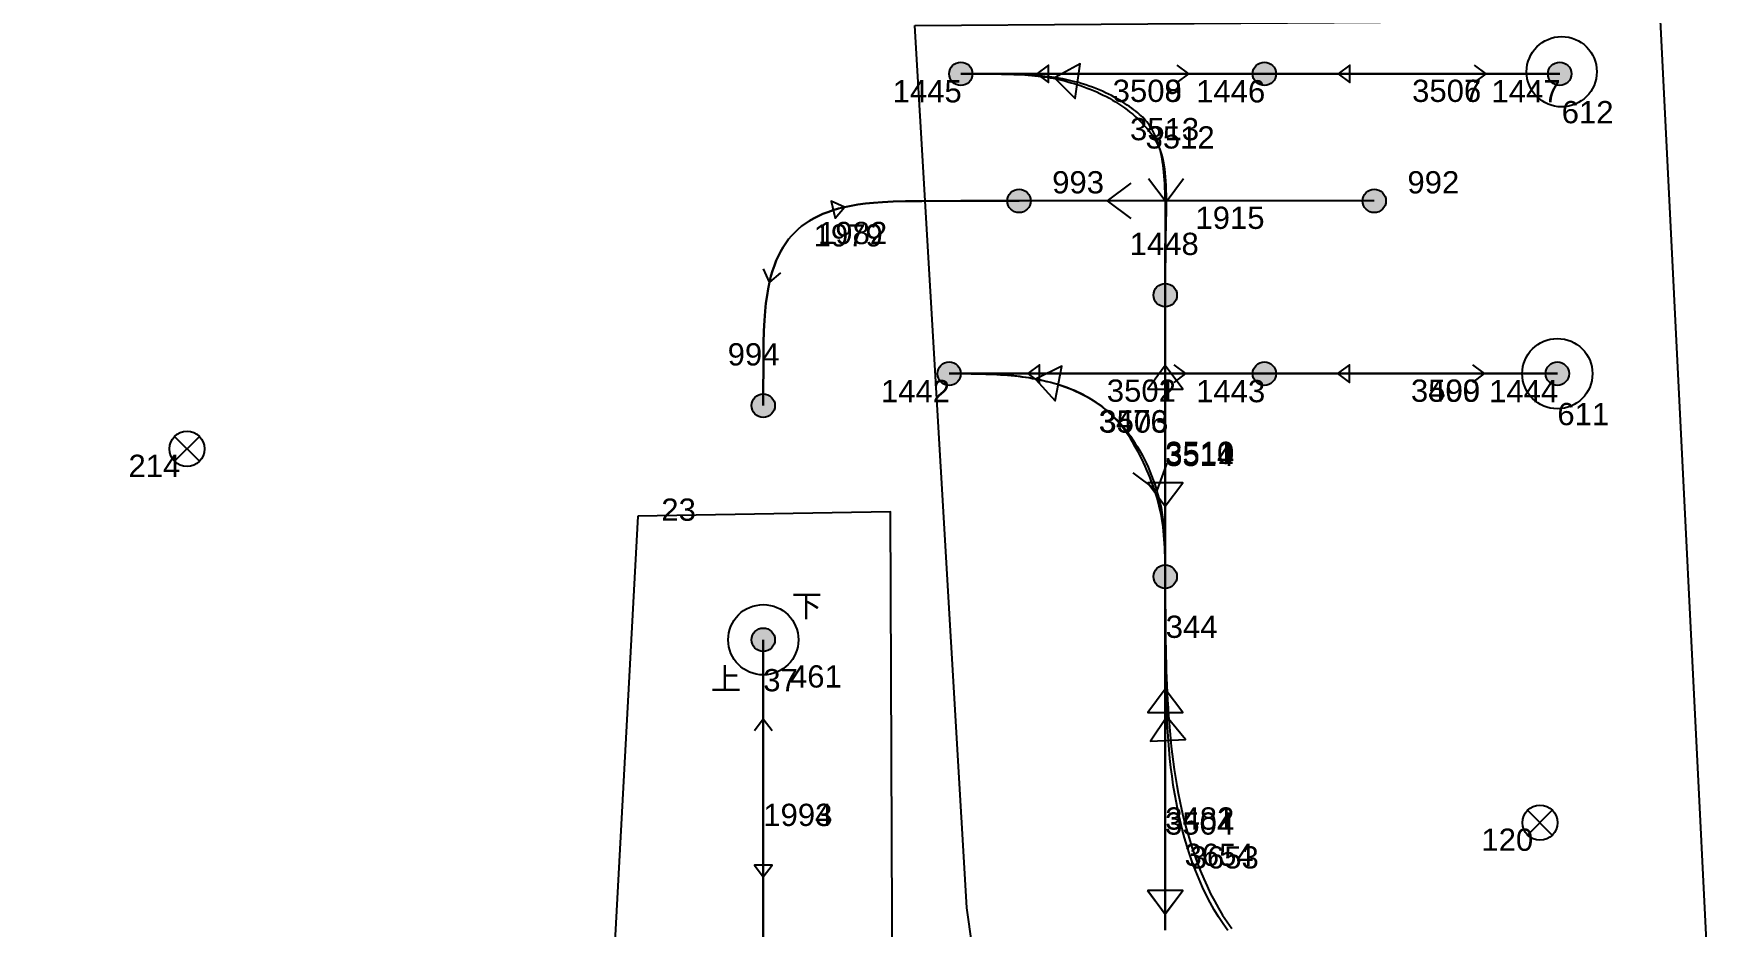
# Model space of a CAD drawing. Header units: millimetres. Extents: x 1508 to 209369, y 3688 to 146097.
# Drawn here: x 154129 to 168414, y 65878 to 73503 of the extents above; entities that cross this region are included whole.
import ezdxf

# ---------------------------------------------------------------- set-up
doc = ezdxf.new("R2010")
doc.units = ezdxf.units.MM
for name, color, linetype, true_color in [('Ndc8_Activity_Template', 1, 'Continuous', 0xff0000), ('Ndc8_Activity_TemplateID', 1, 'Continuous', 0xff0000), ('Ndc8_Cluster', 7, 'Continuous', 0x808000), ('Ndc8_ClusterID', 7, 'Continuous', 0x808000), ('Ndc8_Point', 7, 'Continuous', 0x000080), ('Ndc8_PointID', 7, 'Continuous', 0x000080), ('Ndc8_Reflector', 7, 'Continuous', 0x008000), ('Ndc8_ReflectorID', 7, 'Continuous', 0x008000), ('Ndc8_Reverse', 5, 'Continuous', 0x0000ff), ('Ndc8_ReverseID', 5, 'Continuous', 0x0000ff), ('Ndc8_SD2_Bwd_AutoLoadEnabled', 7, 'Continuous', 0x0080c0), ('Ndc8_SD2_Bwd_AutoLoadEnabledID', 7, 'Continuous', 0x0080c0), ('Ndc8_SD2_Bwd_LoadOperation', 5, 'Continuous', 0x0000ff), ('Ndc8_SD2_Bwd_LoadOperationID', 5, 'Continuous', 0x0000ff), ('Ndc8_SD2_Forward', 5, 'Continuous', 0x0000ff), ('Ndc8_SD2_ForwardID', 5, 'Continuous', 0x0000ff), ('Ndc8_SD2_Fwd_CurveLeft', 7, 'Continuous', 0xff80c0), ('Ndc8_SD2_Fwd_CurveLeftID', 7, 'Continuous', 0xff80c0), ('Ndc8_SD2_Fwd_NoForkAutoAdjust', 5, 'Continuous', 0x0000ff), ('Ndc8_SD2_Fwd_NoForkAutoAdjustID', 5, 'Continuous', 0x0000ff), ('Ndc8_SD2_JiangCha', 5, 'Continuous', 0x0000ff), ('Ndc8_SD2_JiangChaID', 5, 'Continuous', 0x0000ff), ('Ndc8_SD2_Reverse', 5, 'Continuous', 0x0000ff), ('Ndc8_SD2_ReverseID', 5, 'Continuous', 0x0000ff), ('Ndc8_Text', 7, 'Continuous', 0x000000)]:
    doc.layers.add(name, color=color, linetype=linetype, true_color=true_color)
doc.styles.add('Ndc8Style', font='arial.ttf', dxfattribs={"height": 0.2})

msp = doc.modelspace()

# ---------------------------------------------------------------- hatches: boundary and pattern name
at = {"layer": 'Ndc8_Point'}
h = msp.add_hatch(color=256, dxfattribs=at)
edge = h.paths.add_edge_path(flags=0)
edge.add_arc((162052, 73158), 100, 0, 360)
h = msp.add_hatch(color=256, dxfattribs=at)
edge = h.paths.add_edge_path(flags=0)
edge.add_arc((164645, 73158), 100, 0, 360)
h = msp.add_hatch(color=256, dxfattribs=at)
edge = h.paths.add_edge_path(flags=0)
edge.add_arc((167168, 73158), 100, 0, 360)
h = msp.add_hatch(color=256, dxfattribs=at)
edge = h.paths.add_edge_path(flags=0)
edge.add_arc((162549, 72073), 100, 0, 360)
h = msp.add_hatch(color=256, dxfattribs=at)
edge = h.paths.add_edge_path(flags=0)
edge.add_arc((165584, 72073), 100, 0, 360)
h = msp.add_hatch(color=256, dxfattribs=at)
edge = h.paths.add_edge_path(flags=0)
edge.add_arc((163798, 71268), 100, 0, 360)
h = msp.add_hatch(color=256, dxfattribs=at)
edge = h.paths.add_edge_path(flags=0)
edge.add_arc((161952, 70598), 100, 0, 360)
h = msp.add_hatch(color=256, dxfattribs=at)
edge = h.paths.add_edge_path(flags=0)
edge.add_arc((164645, 70598), 100, 0, 360)
h = msp.add_hatch(color=256, dxfattribs=at)
edge = h.paths.add_edge_path(flags=0)
edge.add_arc((167148, 70598), 100, 0, 360)
h = msp.add_hatch(color=256, dxfattribs=at)
edge = h.paths.add_edge_path(flags=0)
edge.add_arc((160364, 70325), 100, 0, 360)
h = msp.add_hatch(color=256, dxfattribs=at)
edge = h.paths.add_edge_path(flags=0)
edge.add_arc((163798, 68865), 100, 0, 360)
h = msp.add_hatch(color=256, dxfattribs=at)
edge = h.paths.add_edge_path(flags=0)
edge.add_arc((160364, 68326), 100, 0, 360)

# ---------------------------------------------------------------- linework, layer by layer
at = {"layer": 'Ndc8_Activity_Template'}
for centre in [(167185, 73176), (167148, 70598), (160364, 68326)]:
    msp.add_circle(centre, 300, dxfattribs=at)
at = {"layer": 'Ndc8_Cluster'}
for points in [[(161658, 73572), (168025, 73617), (168612, 61877), (167536, 58584), (178352, 58674), (178234, 57898), (167391, 57631), (158504, 57658), (156025, 56283), (154949, 53439), (154129, 53538), (154214, 56665), (158493, 58797), (163016, 59586), (162103, 66038)], [(159293, 69382), (158816, 60591), (160777, 59433), (162660, 59927), (161485, 61091), (161450, 69417)]]:
    msp.add_lwpolyline(points, close=True, dxfattribs=at)
at = {"layer": 'Ndc8_Point'}
for centre in [(162052, 73158), (164645, 73158), (167168, 73158), (162549, 72073), (165584, 72073), (163798, 71268), (161952, 70598), (164645, 70598), (167148, 70598), (160364, 70325), (163798, 68865), (160364, 68326)]:
    msp.add_circle(centre, 100, dxfattribs=at)
at = {"layer": 'Ndc8_Reflector'}
for p, q in [((155547, 70062), (155335, 69850)), ((155335, 70062), (155547, 69850)), ((167105, 66870), (166893, 66658)), ((166893, 66870), (167105, 66658))]:
    msp.add_line(p, q, dxfattribs=at)
for centre in [(155441, 69956), (166999, 66764)]:
    msp.add_circle(centre, 150, dxfattribs=at)
at = {"layer": 'Ndc8_Reverse'}
for points in [[(163506, 71924), (163306, 72074), (163506, 72224)], [(165584, 72073), (165548, 72073), (165511, 72073), (165474, 72073), (165437, 72073), (165398, 72073), (165359, 72073), (165319, 72073), (165277, 72073), (165234, 72073), (165189, 72073), (165142, 72073), (165093, 72073), (165042, 72073), (164988, 72073), (164988, 72073), (164932, 72073), (164873, 72073), (164812, 72074), (164749, 72074), (164684, 72074), (164618, 72074), (164550, 72074), (164481, 72074), (164412, 72074), (164341, 72074), (164270, 72074), (164199, 72074), (164127, 72074), (164056, 72074), (164056, 72074), (163986, 72074), (163915, 72074), (163846, 72074), (163777, 72074), (163709, 72074), (163642, 72074), (163576, 72074), (163511, 72074), (163448, 72074), (163386, 72074), (163326, 72074), (163268, 72073), (163211, 72073), (163157, 72073), (163157, 72073), (163104, 72073), (163054, 72073), (163006, 72073), (162959, 72073), (162913, 72073), (162869, 72073), (162827, 72073), (162785, 72073), (162744, 72073), (162704, 72073), (162665, 72073), (162626, 72073), (162588, 72073), (162549, 72073)]]:
    msp.add_lwpolyline(points, dxfattribs=at)
at = {"layer": 'Ndc8_SD2_Bwd_AutoLoadEnabled'}
for points in [[(162052, 73158), (164645, 73158)], [(163897, 73233), (163997, 73158), (163897, 73083)], [(162549, 72073), (162052, 72073), (161718, 72072), (161579, 72070), (161473, 72067), (161384, 72063), (161306, 72057), (161236, 72050), (161173, 72041), (161114, 72031), (161059, 72020), (161008, 72007), (160960, 71994), (160915, 71978), (160872, 71962), (160832, 71944), (160794, 71924), (160758, 71903), (160724, 71881), (160692, 71857), (160661, 71831), (160633, 71804), (160606, 71776), (160580, 71745), (160556, 71713), (160534, 71679), (160513, 71643), (160493, 71605), (160475, 71565), (160459, 71522), (160443, 71477), (160430, 71429), (160417, 71378), (160406, 71323), (160396, 71264), (160387, 71201), (160380, 71131), (160374, 71053), (160370, 70964), (160367, 70858), (160365, 70719), (160364, 70385), (160364, 70385), (160364, 70325)], [(160512, 71459), (160417, 71378), (160366, 71492)], [(161952, 70598), (164645, 70598)], [(163872, 70673), (163972, 70598), (163872, 70523)], [(163798, 68865), (163798, 68804), (163798, 68743), (163798, 68682), (163798, 68621), (163799, 68560), (163799, 68499), (163799, 68437), (163800, 68376), (163801, 68314), (163802, 68252), (163803, 68190), (163805, 68127), (163807, 68064), (163809, 68001), (163809, 68001), (163812, 67937), (163814, 67873), (163818, 67809), (163822, 67744), (163826, 67679), (163831, 67614), (163836, 67548), (163843, 67483), (163850, 67416), (163857, 67350), (163866, 67284), (163875, 67217), (163886, 67150), (163897, 67083), (163897, 67083), (163909, 67016), (163922, 66948), (163937, 66881), (163952, 66814), (163969, 66746), (163987, 66679), (164007, 66613), (164028, 66546), (164050, 66480), (164074, 66415), (164100, 66350), (164127, 66285), (164155, 66221), (164186, 66158), (164186, 66158), (164218, 66096), (164252, 66035), (164288, 65975), (164326, 65917), (164366, 65860)]]:
    msp.add_lwpolyline(points, dxfattribs=at)
at = {"layer": 'Ndc8_SD2_Bwd_LoadOperation'}
for points in [[(164645, 73158), (167168, 73158)], [(166437, 73233), (166537, 73158), (166437, 73083)], [(164645, 70598), (167148, 70598)], [(166422, 70673), (166522, 70598), (166422, 70523)], [(160364, 65626), (160364, 68326)], [(160289, 67551), (160364, 67651), (160439, 67551)]]:
    msp.add_lwpolyline(points, dxfattribs=at)
at = {"layer": 'Ndc8_SD2_Forward'}
for points in [[(163798, 68865), (163798, 68922), (163798, 68979), (163798, 69037), (163798, 69094), (163798, 69151), (163798, 69208), (163798, 69266), (163798, 69323), (163798, 69380), (163798, 69437), (163798, 69494), (163798, 69552), (163798, 69609), (163798, 69666), (163798, 69666), (163798, 69723), (163798, 69780), (163798, 69838), (163798, 69895), (163798, 69952), (163798, 70009), (163798, 70067), (163798, 70124), (163798, 70181), (163798, 70238), (163798, 70295), (163798, 70353), (163798, 70410), (163798, 70467), (163798, 70467), (163798, 70524), (163798, 70581), (163798, 70639), (163798, 70696), (163798, 70753), (163798, 70810), (163798, 70868), (163798, 70925), (163798, 70982), (163798, 71039), (163798, 71096), (163798, 71154), (163798, 71211), (163798, 71268)], [(163798, 71268), (163798, 71211), (163798, 71154), (163798, 71096), (163798, 71039), (163798, 70982), (163798, 70925), (163798, 70868), (163798, 70810), (163798, 70753), (163798, 70696), (163798, 70639), (163798, 70581), (163798, 70524), (163798, 70467), (163798, 70467), (163798, 70410), (163798, 70353), (163798, 70295), (163798, 70238), (163798, 70181), (163798, 70124), (163798, 70067), (163798, 70009), (163798, 69952), (163798, 69895), (163798, 69838), (163798, 69780), (163798, 69723), (163798, 69666), (163798, 69666), (163798, 69609), (163798, 69552), (163798, 69494), (163798, 69437), (163798, 69380), (163798, 69323), (163798, 69266), (163798, 69208), (163798, 69151), (163798, 69094), (163798, 69037), (163798, 68979), (163798, 68922), (163798, 68865)], [(163798, 70667), (163648, 70467), (163948, 70467), (163798, 70667)], [(163798, 69466), (163948, 69666), (163648, 69666), (163798, 69466)], [(163798, 65847), (163798, 65938), (163798, 66030), (163798, 66121), (163798, 66213), (163798, 66304), (163798, 66304), (163798, 66396), (163798, 66487), (163798, 66579), (163798, 66670), (163798, 66762), (163798, 66853), (163798, 66945), (163798, 67036), (163798, 67127), (163798, 67219), (163798, 67310), (163798, 67402), (163798, 67493), (163798, 67585), (163798, 67585), (163798, 67676), (163798, 67768), (163798, 67859), (163798, 67951), (163798, 68042), (163798, 68134), (163798, 68225), (163798, 68316), (163798, 68408), (163798, 68499), (163798, 68591), (163798, 68682), (163798, 68774), (163798, 68865)], [(163798, 68865), (163798, 68774), (163798, 68682), (163798, 68591), (163798, 68499), (163798, 68408), (163798, 68316), (163798, 68225), (163798, 68134), (163798, 68042), (163798, 67951), (163798, 67859), (163798, 67768), (163798, 67676), (163798, 67585), (163798, 67585), (163798, 67493), (163798, 67402), (163798, 67310), (163798, 67219), (163798, 67127), (163798, 67036), (163798, 66945), (163798, 66853), (163798, 66762), (163798, 66670), (163798, 66579), (163798, 66487), (163798, 66396), (163798, 66304), (163798, 66304), (163798, 66213), (163798, 66121), (163798, 66030), (163798, 65938), (163798, 65847)], [(163798, 67905), (163648, 67705), (163948, 67705), (163798, 67905)], [(163798, 65984), (163948, 66184), (163648, 66184), (163798, 65984)]]:
    msp.add_lwpolyline(points, dxfattribs=at)
at = {"layer": 'Ndc8_SD2_Fwd_CurveLeft'}
for points in [[(163798, 71268), (163798, 71306), (163798, 71345), (163798, 71383), (163798, 71422), (163798, 71460), (163798, 71499), (163798, 71537), (163798, 71576), (163798, 71614), (163798, 71653), (163798, 71691), (163799, 71730), (163799, 71769), (163799, 71808), (163799, 71808), (163799, 71846), (163799, 71885), (163800, 71924), (163800, 71962), (163800, 72000), (163799, 72038), (163799, 72075), (163798, 72112), (163797, 72148), (163796, 72184), (163795, 72218), (163793, 72252), (163790, 72285), (163787, 72317), (163787, 72317), (163784, 72347), (163780, 72377), (163776, 72406), (163771, 72433), (163766, 72460), (163760, 72485), (163754, 72509), (163747, 72533), (163740, 72555), (163733, 72577), (163726, 72598), (163718, 72617), (163709, 72636), (163701, 72654), (163701, 72654), (163692, 72671), (163683, 72688), (163673, 72703), (163663, 72718), (163653, 72733), (163642, 72747), (163630, 72760), (163618, 72774), (163606, 72787), (163592, 72800), (163578, 72812), (163563, 72825), (163547, 72838), (163530, 72851), (163530, 72851), (163512, 72864), (163493, 72878), (163474, 72891), (163453, 72905), (163432, 72918), (163410, 72932), (163387, 72945), (163363, 72959), (163338, 72972), (163313, 72985), (163287, 72997), (163261, 73010), (163234, 73022), (163206, 73033), (163206, 73033), (163177, 73044), (163148, 73054), (163119, 73064), (163088, 73074), (163057, 73083), (163025, 73091), (162991, 73099), (162957, 73107), (162922, 73114), (162886, 73120), (162849, 73126), (162810, 73131), (162770, 73136), (162729, 73140), (162729, 73140), (162686, 73143), (162642, 73147), (162597, 73149), (162551, 73151), (162504, 73153), (162456, 73155), (162407, 73156), (162358, 73157), (162308, 73157), (162257, 73158), (162206, 73158), (162155, 73158), (162104, 73158), (162052, 73158)], [(162852, 73125), (163028, 72947), (163072, 73244), (162852, 73125)], [(163798, 68865), (163798, 68900), (163798, 68936), (163798, 68971), (163797, 69006), (163797, 69041), (163796, 69077), (163794, 69112), (163793, 69147), (163790, 69183), (163787, 69218), (163784, 69254), (163780, 69289), (163775, 69325), (163769, 69360), (163769, 69360), (163762, 69396), (163755, 69431), (163747, 69466), (163737, 69502), (163728, 69537), (163717, 69572), (163706, 69607), (163694, 69641), (163682, 69675), (163669, 69709), (163656, 69742), (163642, 69775), (163627, 69807), (163613, 69839), (163613, 69839), (163598, 69870), (163582, 69901), (163567, 69930), (163551, 69960), (163534, 69988), (163517, 70016), (163500, 70043), (163483, 70069), (163465, 70095), (163447, 70120), (163429, 70143), (163410, 70167), (163392, 70189), (163372, 70210), (163372, 70210), (163353, 70231), (163333, 70251), (163313, 70270), (163293, 70288), (163272, 70305), (163251, 70322), (163229, 70337), (163208, 70353), (163186, 70367), (163163, 70381), (163141, 70394), (163118, 70407), (163095, 70419), (163071, 70431), (163071, 70431), (163047, 70442), (163023, 70453), (162998, 70463), (162973, 70473), (162948, 70482), (162923, 70491), (162898, 70499), (162872, 70507), (162846, 70515), (162820, 70522), (162794, 70529), (162768, 70535), (162742, 70541), (162716, 70547), (162716, 70547), (162689, 70552), (162663, 70557), (162637, 70561), (162611, 70566), (162584, 70569), (162558, 70573), (162531, 70576), (162505, 70579), (162478, 70582), (162451, 70584), (162425, 70586), (162398, 70588), (162371, 70590), (162343, 70591), (162343, 70591), (162316, 70593), (162288, 70594), (162261, 70595), (162233, 70596), (162205, 70596), (162177, 70597), (162149, 70597), (162121, 70597), (162093, 70598), (162065, 70598), (162037, 70598), (162009, 70598), (161980, 70598), (161952, 70598)], [(162690, 70552), (162858, 70367), (162915, 70662), (162690, 70552)]]:
    msp.add_lwpolyline(points, dxfattribs=at)
at = {"layer": 'Ndc8_SD2_Fwd_NoForkAutoAdjust'}
for points in [[(164645, 73158), (162052, 73158)], [(162700, 73158), (162800, 73083), (162800, 73233), (162700, 73158)], [(167168, 73158), (164645, 73158)], [(165276, 73158), (165376, 73083), (165376, 73233), (165276, 73158)], [(164645, 70598), (161952, 70598)], [(162625, 70598), (162725, 70523), (162725, 70673), (162625, 70598)], [(167148, 70598), (164645, 70598)], [(165271, 70598), (165371, 70523), (165371, 70673), (165271, 70598)], [(160364, 68326), (160364, 65626)], [(160364, 66301), (160439, 66401), (160289, 66401), (160364, 66301)]]:
    msp.add_lwpolyline(points, dxfattribs=at)
at = {"layer": 'Ndc8_SD2_JiangCha'}
for points in [[(160364, 70325), (160364, 70385), (160365, 70719), (160367, 70858), (160370, 70964), (160374, 71053), (160380, 71131), (160387, 71201), (160396, 71264), (160406, 71323), (160417, 71378), (160430, 71429), (160443, 71477), (160459, 71522), (160475, 71565), (160493, 71605), (160513, 71643), (160534, 71679), (160556, 71713), (160580, 71745), (160606, 71776), (160633, 71804), (160661, 71831), (160692, 71857), (160724, 71881), (160758, 71903), (160794, 71924), (160832, 71944), (160872, 71962), (160915, 71978), (160960, 71994), (161008, 72007), (161059, 72020), (161114, 72031), (161173, 72041), (161236, 72050), (161306, 72057), (161384, 72063), (161473, 72067), (161579, 72070), (161718, 72072), (162052, 72073), (162052, 72073), (162549, 72073)], [(161059, 72020), (160945, 72071), (160978, 71925), (161059, 72020)], [(164334, 65845), (164293, 65902), (164254, 65961), (164217, 66021), (164181, 66084), (164148, 66149), (164148, 66149), (164116, 66214), (164087, 66282), (164059, 66350), (164032, 66420), (164008, 66491), (163985, 66562), (163963, 66635), (163944, 66708), (163925, 66783), (163909, 66857), (163894, 66933), (163880, 67008), (163867, 67084), (163856, 67160), (163856, 67160), (163847, 67236), (163838, 67312), (163831, 67388), (163825, 67464), (163819, 67539), (163815, 67613), (163811, 67686), (163808, 67758), (163806, 67829), (163804, 67899), (163803, 67967), (163802, 68033), (163801, 68097), (163800, 68159), (163800, 68159), (163800, 68219), (163800, 68277), (163799, 68333), (163799, 68387), (163799, 68439), (163798, 68490), (163798, 68540), (163798, 68588), (163798, 68636), (163798, 68683), (163798, 68729), (163798, 68774), (163798, 68820), (163798, 68865)], [(163812, 67668), (163672, 67461), (163971, 67475), (163812, 67668)]]:
    msp.add_lwpolyline(points, dxfattribs=at)
at = {"layer": 'Ndc8_SD2_Reverse'}
for points in [[(162052, 73158), (162092, 73158), (162131, 73158), (162171, 73158), (162210, 73158), (162249, 73158), (162287, 73157), (162325, 73157), (162362, 73157), (162399, 73156), (162435, 73155), (162470, 73154), (162504, 73153), (162537, 73152), (162568, 73151), (162568, 73151), (162599, 73149), (162628, 73147), (162657, 73145), (162685, 73142), (162712, 73139), (162738, 73136), (162764, 73133), (162789, 73129), (162815, 73124), (162840, 73120), (162865, 73115), (162890, 73109), (162915, 73103), (162941, 73097), (162941, 73097), (162967, 73090), (162993, 73082), (163020, 73075), (163047, 73066), (163075, 73057), (163102, 73047), (163130, 73037), (163158, 73027), (163185, 73015), (163213, 73003), (163240, 72991), (163268, 72977), (163295, 72964), (163322, 72949), (163322, 72949), (163348, 72934), (163374, 72918), (163400, 72902), (163425, 72885), (163450, 72868), (163474, 72850), (163497, 72831), (163520, 72813), (163542, 72794), (163563, 72774), (163584, 72755), (163603, 72735), (163622, 72715), (163640, 72695), (163640, 72695), (163657, 72674), (163673, 72654), (163688, 72633), (163702, 72612), (163715, 72590), (163727, 72567), (163738, 72544), (163748, 72520), (163758, 72494), (163766, 72468), (163774, 72440), (163780, 72411), (163786, 72381), (163791, 72348), (163791, 72348), (163795, 72314), (163798, 72279), (163801, 72242), (163803, 72204), (163804, 72165), (163805, 72125), (163805, 72084), (163805, 72043), (163805, 72001), (163805, 71959), (163804, 71918), (163803, 71876), (163802, 71834), (163801, 71794), (163801, 71794), (163801, 71753), (163800, 71714), (163800, 71674), (163799, 71636), (163799, 71598), (163799, 71560), (163798, 71523), (163798, 71486), (163798, 71449), (163798, 71413), (163798, 71376), (163798, 71340), (163798, 71304), (163798, 71268)], [(163955, 72262), (163805, 72062), (163655, 72262)], [(163798, 71268), (163798, 71237), (163798, 71205), (163798, 71173), (163798, 71141), (163798, 71108), (163798, 71075), (163798, 71041), (163798, 71006), (163798, 70970), (163798, 70933), (163798, 70895), (163798, 70855), (163798, 70814), (163798, 70771), (163798, 70771), (163798, 70727), (163798, 70681), (163798, 70633), (163798, 70585), (163798, 70534), (163798, 70483), (163798, 70431), (163797, 70378), (163797, 70324), (163797, 70270), (163797, 70215), (163797, 70160), (163797, 70105), (163797, 70049), (163797, 70049), (163797, 69994), (163797, 69938), (163797, 69884), (163797, 69829), (163797, 69775), (163797, 69722), (163798, 69669), (163798, 69618), (163798, 69567), (163798, 69518), (163798, 69470), (163798, 69424), (163798, 69379), (163798, 69336), (163798, 69336), (163798, 69294), (163798, 69255), (163798, 69216), (163798, 69180), (163798, 69145), (163798, 69111), (163798, 69078), (163798, 69045), (163798, 69014), (163798, 68984), (163798, 68953), (163798, 68924), (163798, 68894), (163798, 68865)], [(161952, 70598), (161983, 70598), (162015, 70598), (162046, 70598), (162078, 70598), (162109, 70598), (162141, 70597), (162172, 70597), (162203, 70596), (162235, 70596), (162266, 70595), (162297, 70594), (162328, 70593), (162359, 70591), (162390, 70589), (162390, 70589), (162420, 70587), (162451, 70585), (162482, 70582), (162512, 70579), (162543, 70576), (162573, 70572), (162603, 70568), (162634, 70564), (162664, 70558), (162695, 70553), (162725, 70547), (162756, 70540), (162786, 70532), (162817, 70525), (162817, 70525), (162848, 70516), (162879, 70507), (162910, 70496), (162940, 70486), (162971, 70474), (163002, 70462), (163032, 70449), (163062, 70435), (163092, 70421), (163121, 70405), (163151, 70389), (163179, 70371), (163207, 70353), (163235, 70334), (163235, 70334), (163262, 70314), (163289, 70293), (163314, 70272), (163340, 70249), (163365, 70225), (163389, 70201), (163412, 70175), (163435, 70149), (163458, 70121), (163480, 70093), (163501, 70064), (163522, 70034), (163542, 70003), (163562, 69972), (163562, 69972), (163581, 69939), (163600, 69905), (163618, 69871), (163635, 69836), (163651, 69801), (163667, 69764), (163682, 69727), (163696, 69690), (163710, 69651), (163722, 69613), (163733, 69573), (163744, 69534), (163753, 69494), (163762, 69454), (163762, 69454), (163769, 69413), (163775, 69372), (163780, 69331), (163785, 69289), (163788, 69247), (163791, 69205), (163793, 69163), (163795, 69121), (163796, 69078), (163797, 69036), (163798, 68993), (163798, 68951), (163798, 68908), (163798, 68865)], [(163812, 69835), (163725, 69601), (163524, 69750)], [(163948, 69664), (163798, 69464), (163648, 69664)], [(163798, 68865), (163798, 68819), (163798, 68773), (163798, 68726), (163798, 68680), (163798, 68632), (163798, 68585), (163798, 68536), (163798, 68487), (163798, 68436), (163798, 68385), (163798, 68332), (163798, 68278), (163798, 68222), (163798, 68165), (163798, 68165), (163798, 68106), (163798, 68046), (163797, 67984), (163797, 67922), (163797, 67858), (163797, 67794), (163797, 67730), (163797, 67666), (163797, 67602), (163797, 67538), (163797, 67475), (163796, 67412), (163796, 67351), (163796, 67291), (163796, 67291), (163796, 67232), (163796, 67175), (163796, 67119), (163796, 67064), (163796, 67009), (163796, 66956), (163796, 66902), (163796, 66848), (163796, 66795), (163796, 66741), (163796, 66687), (163796, 66632), (163796, 66576), (163796, 66519), (163796, 66519), (163796, 66460), (163796, 66401), (163797, 66341), (163797, 66280), (163797, 66218), (163797, 66157), (163797, 66095), (163797, 66034), (163797, 65973), (163797, 65912), (163797, 65853)], [(163947, 66183), (163797, 65983), (163647, 66183)]]:
    msp.add_lwpolyline(points, dxfattribs=at)

# ---------------------------------------------------------------- texts
at = {"layer": 'Ndc8_Activity_TemplateID', "style": 'Ndc8Style'}
for s, p in [('612', (167185, 72736)), ('611', (167148, 70158)), ('37', (160364, 67886))]:
    msp.add_text(s, height=190, dxfattribs=at).set_placement(p)
at = {"layer": 'Ndc8_ClusterID', "style": 'Ndc8Style'}
msp.add_text('23', height=190, dxfattribs=at).set_placement((159493, 69342))
at = {"layer": 'Ndc8_PointID', "style": 'Ndc8Style'}
for s, p in [('1445', (161469, 72914)), ('1446', (164062, 72914)), ('1447', (166585, 72914)), ('993', (162832, 72137)), ('992', (165867, 72137)), ('1448', (163494, 71611)), ('994', (160060, 70668)), ('1442', (161369, 70354)), ('1443', (164062, 70354)), ('1444', (166565, 70354)), ('344', (163802, 68342)), ('461', (160592, 67918))]:
    msp.add_text(s, height=190, dxfattribs=at).set_placement(p)
at = {"layer": 'Ndc8_ReflectorID', "style": 'Ndc8Style'}
for s, p in [('214', (154941, 69716)), ('120', (166499, 66524))]:
    msp.add_text(s, height=190, dxfattribs=at).set_placement(p)
at = {"layer": 'Ndc8_ReverseID', "style": 'Ndc8Style'}
msp.add_text('1915', height=190, dxfattribs=at).set_placement((164056, 71834))
at = {"layer": 'Ndc8_SD2_Bwd_AutoLoadEnabledID', "style": 'Ndc8Style'}
for s, p in [('3508', (163349, 72918)), ('1979', (160794, 71684)), ('3501', (163299, 70358)), ('3653', (164007, 66373))]:
    msp.add_text(s, height=190, dxfattribs=at).set_placement(p)
at = {"layer": 'Ndc8_SD2_Bwd_LoadOperationID', "style": 'Ndc8Style'}
for s, p in [('3506', (165907, 72918)), ('3499', (165897, 70358)), ('1993', (160364, 66736))]:
    msp.add_text(s, height=190, dxfattribs=at).set_placement(p)
at = {"layer": 'Ndc8_SD2_ForwardID', "style": 'Ndc8Style'}
for s, p in [('3510', (163798, 69827)), ('3511', (163798, 69827)), ('3481', (163798, 66705)), ('3482', (163798, 66705))]:
    msp.add_text(s, height=190, dxfattribs=at).set_placement(p)
at = {"layer": 'Ndc8_SD2_Fwd_CurveLeftID', "style": 'Ndc8Style'}
for s, p in [('3512', (163630, 72520)), ('3476', (163229, 70097))]:
    msp.add_text(s, height=190, dxfattribs=at).set_placement(p)
at = {"layer": 'Ndc8_SD2_Fwd_NoForkAutoAdjustID', "style": 'Ndc8Style'}
for s, p in [('3509', (163349, 72918)), ('3507', (165907, 72918)), ('3502', (163299, 70358)), ('3500', (165897, 70358)), ('1994', (160364, 66736))]:
    msp.add_text(s, height=190, dxfattribs=at).set_placement(p)
at = {"layer": 'Ndc8_SD2_JiangChaID', "style": 'Ndc8Style'}
for s, p in [('1982', (160832, 71704)), ('3654', (163963, 66395))]:
    msp.add_text(s, height=190, dxfattribs=at).set_placement(p)
at = {"layer": 'Ndc8_SD2_ReverseID', "style": 'Ndc8Style'}
for s, p in [('3513', (163497, 72591)), ('3503', (163235, 70094)), ('3514', (163797, 69809)), ('3504', (163796, 66662))]:
    msp.add_text(s, height=190, dxfattribs=at).set_placement(p)
at = {"layer": 'Ndc8_Text', "char_height": 190, "attachment_point": 1, "style": 'Ndc8Style'}
for s, insert, width in [('下', (160606, 68712), 645), ('上\\P', (159915, 68086), 644)]:
    msp.add_mtext(s, dxfattribs=dict(at, insert=insert, width=width))

doc.saveas('drawing.dxf')
